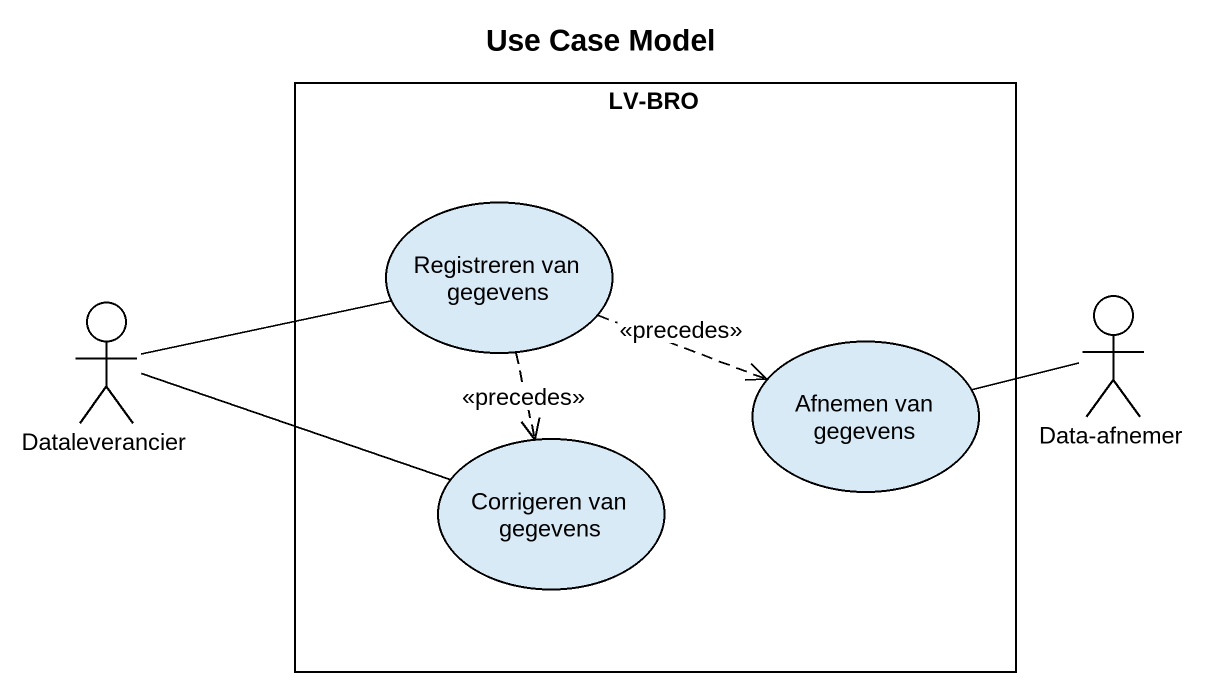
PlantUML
@startuml
title Use Case Model
rectangle "LV-BRO" as LV_BRO {
  usecase "Registreren van gegevens" as Registreren_van_gegevens
  usecase "Afnemen van gegevens" as Afnemen_van_gegevens
  usecase "Corrigeren van gegevens" as Corrigeren_van_gegevens
}
actor Dataleverancier
actor "Data-afnemer" as Data_afnemer
Registreren_van_gegevens .right.> Afnemen_van_gegevens : <<precedes>>
Registreren_van_gegevens ..> Corrigeren_van_gegevens : <<precedes>>
Dataleverancier -right- Registreren_van_gegevens
Dataleverancier -right- Corrigeren_van_gegevens
Data_afnemer -left- Afnemen_van_gegevens
@enduml
